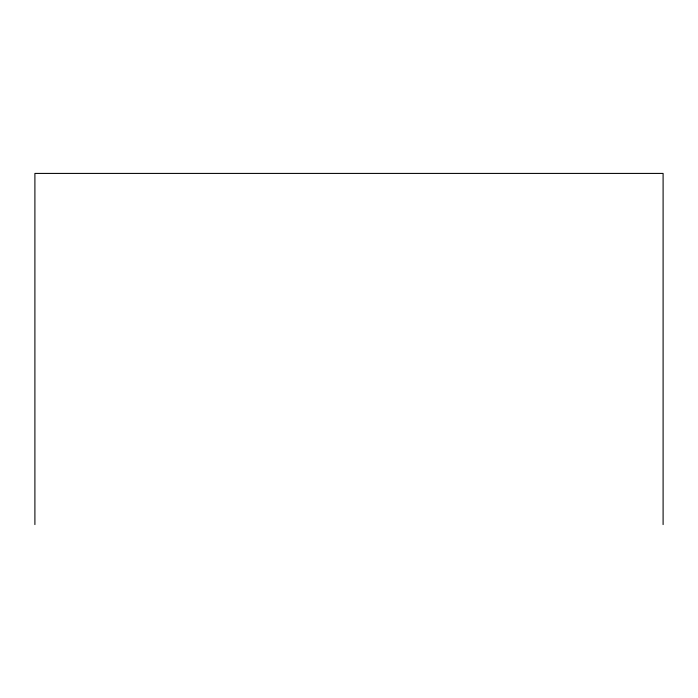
<?xml version="1.0" encoding="UTF-8"?>
<svg xmlns="http://www.w3.org/2000/svg" width="698" height="698" viewBox="0 0 698 698"><rect width="100%" height="100%" fill="white"/><g stroke="black" fill="none" stroke-linecap="round" stroke-linejoin="round"><path stroke-width="1.05" d="M663.1 524.582L663.1 173.418L34.9 173.418L34.9 524.582"/></g></svg>
